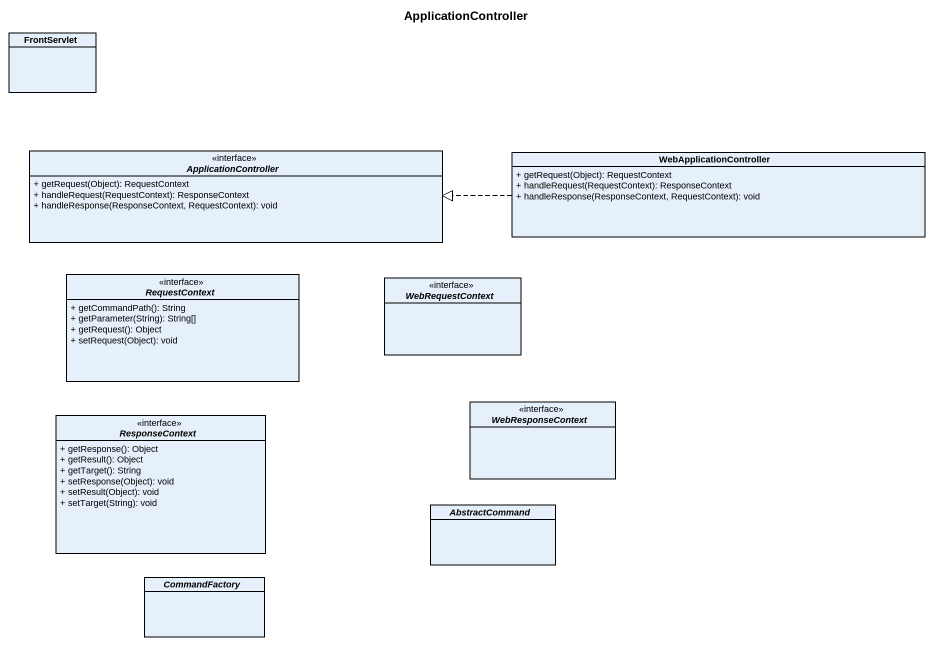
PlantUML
@startuml
title ApplicationController
hide circle
hide empty members
skinparam classAttributeIconSize 0
class FrontServlet
interface ApplicationController <<interface>> {
  + getRequest(Object): RequestContext
  + handleRequest(RequestContext): ResponseContext
  + handleResponse(ResponseContext, RequestContext): void
}
class WebApplicationController {
  + getRequest(Object): RequestContext
  + handleRequest(RequestContext): ResponseContext
  + handleResponse(ResponseContext, RequestContext): void
}
interface RequestContext <<interface>> {
  + getCommandPath(): String
  + getParameter(String): String[]
  + getRequest(): Object
  + setRequest(Object): void
}
interface WebRequestContext
interface ResponseContext <<interface>> {
  + getResponse(): Object
  + getResult(): Object
  + getTarget(): String
  + setResponse(Object): void
  + setResult(Object): void
  + setTarget(String): void
}
interface WebResponseContext
abstract class AbstractCommand
abstract class CommandFactory
WebApplicationController .left.|> ApplicationController
@enduml
